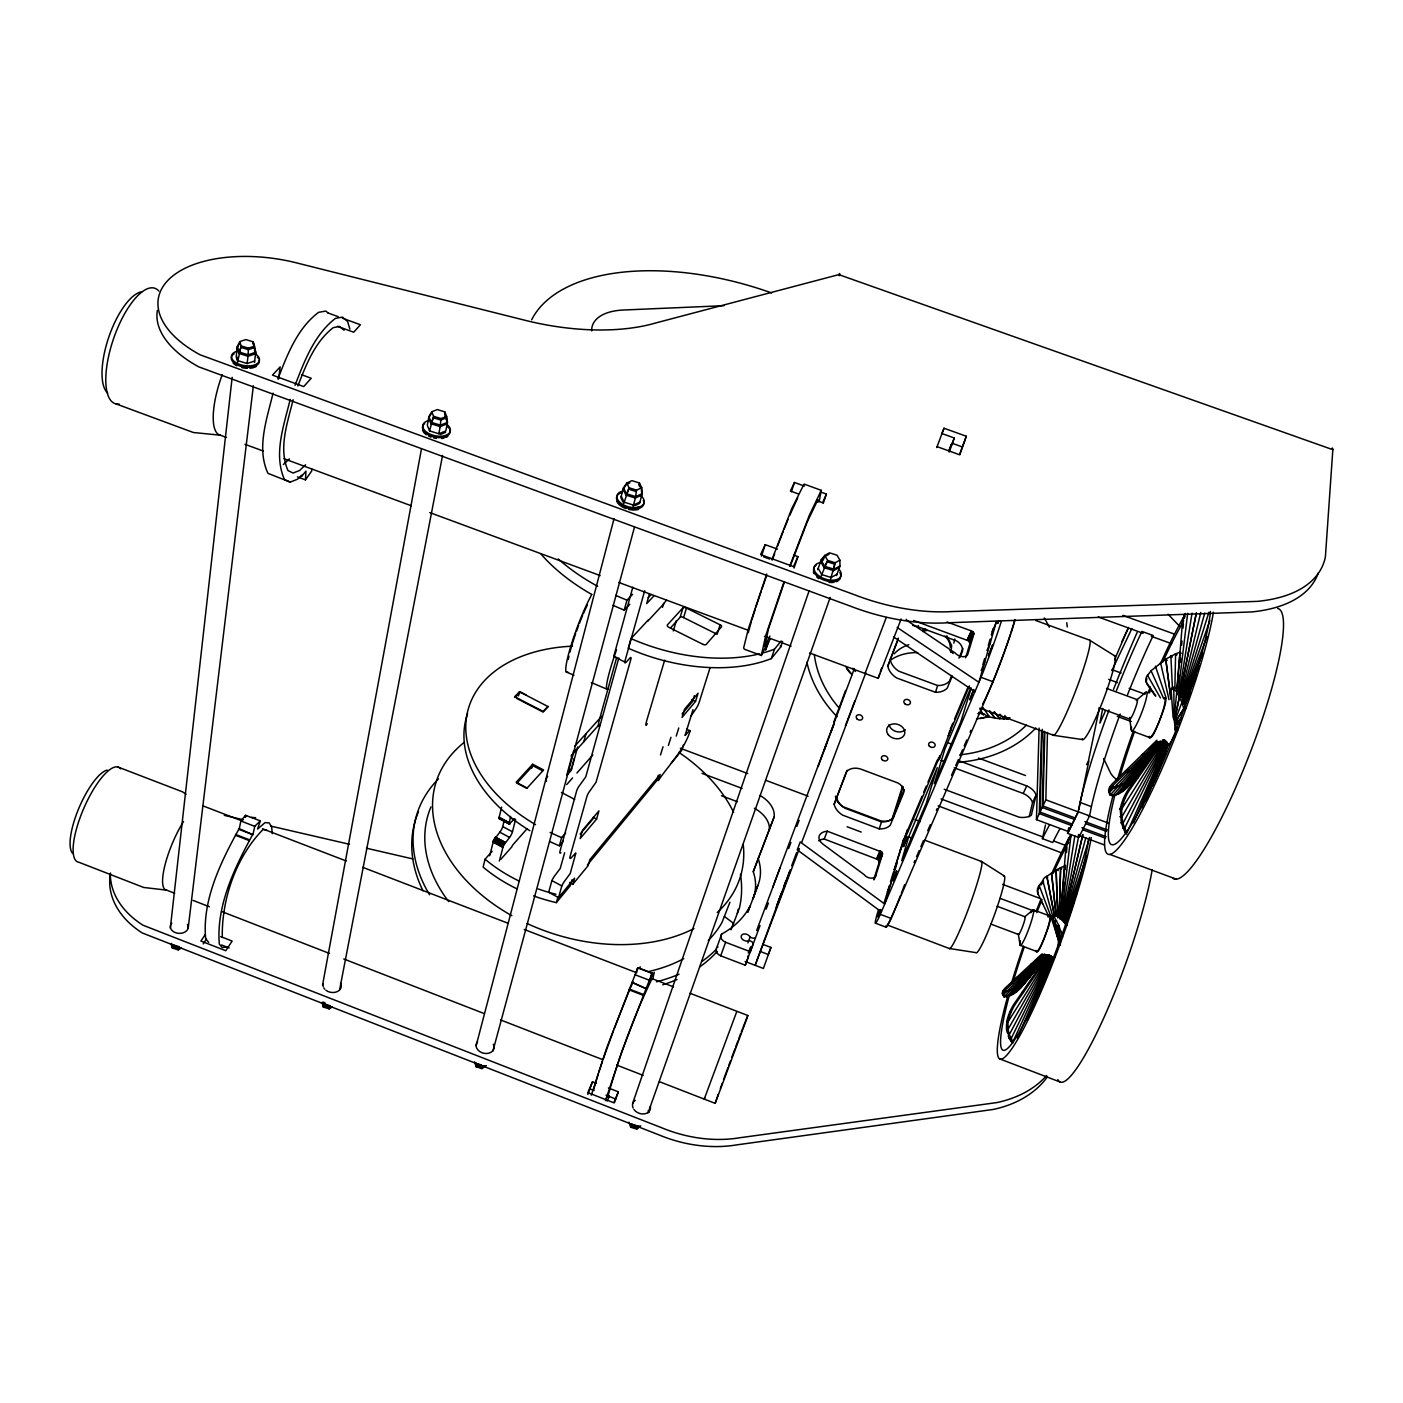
<?xml version="1.0" encoding="UTF-8"?>
<svg xmlns="http://www.w3.org/2000/svg" width="1403" height="1403" viewBox="0 0 1403 1403"><rect width="100%" height="100%" fill="white"/><g stroke="black" fill="none" stroke-linecap="round" stroke-linejoin="round"><path stroke-width="1.5" d="M1174.153 719.406L1173.82 688.855L1175.539 687.838L1181.379 695.923L1185.903 708.077M817.879 502.221L817.896 499.678L807.269 521.916L790.152 566.268M1035.835 950.427C1037.571 958.687 1046.796 931.311 1047.217 930.347C1048.427 928.085 1053.793 909.162 1047.866 916.808M1156.633 776.087L1167.787 745.309L1164.472 740.03L1162.929 740.065L1128.906 788.679A49.368 31.497 89.1 0 0 1123.698 797.921L1122.979 799.657A49.368 31.497 89.1 0 0 1120.611 807.023L1120.138 808.97L1121.681 808.97L1165.139 740.538L1162.929 740.065M1176.152 733.348L1175.013 729.42L1175.276 728.297L1177.17 728.736L1175.24 728.42L1174.101 719.301L1176.749 691.995L1173.346 688.61A29.568 5.086 57.9 0 0 1171.926 688.347L1171.698 688.47A29.568 5.086 57.9 0 0 1171.154 690.644L1173.101 717.494L1173.697 718.494L1175.363 717.512L1173.627 718.389M1058.283 946.218L1058.406 939.677L1051.198 917.667A27.095 1.841 58.5 0 1 1051.215 916.562L1052.916 915.685A27.095 1.859 58.5 0 1 1054.232 916.913L1058.844 925.524L1062.597 937.204M1178.345 728.841L1175.504 725.228M1059.107 942.5L1060.528 942.448L1059.09 943.465M771.86 559.815L791.695 508.763L804.059 484.07L821.299 490.331L819.142 501.59M1045.849 799.833L1078.328 811.916L1068.665 831.646L1036.449 819.65L1045.849 799.833L1047.462 732.471M1174.855 688.855L1175.591 653.851L1179.976 652.237L1176.871 688.733M499.889 818.861L499.047 817.739L501.643 807.093M1044.2 731.314L1042.219 807.462L1074.61 819.51M1044.832 732.015L1042.938 805.971L1075.329 818.037M1041.605 730.805L1039.325 813.565L1071.629 825.595M1042.271 729.35L1040.026 812.091L1072.348 824.122M639.33 486.122L639.417 482.983L631.929 480.65L626.738 483.035L623.476 487.788L620.898 497.627L623.02 502.081M1036.449 819.65L1039.114 728.087M1059.177 917.369L1060.668 867.633L1064.807 866.019L1060.159 919.193M1059.09 917.422L1060.58 867.703L1061.72 868.703L1060.668 867.633L1056.161 870.123L1057.897 917.72M510.552 816.423L509.061 824.21L514.147 819.212A4.384 1.07 -61.8 0 1 514.708 818.668M685.085 735.347L693.012 709.655M630.719 1127.223L631.104 1123.943L638.54 1126.276L636.664 1129.099L630.719 1127.223L628.895 1122.19M631.104 1123.943L631.017 1126.363L636.962 1128.24L639.68 1126.135M208.696 942.36L205.68 938.73C202.225 902.41 218.605 866.616 235.511 835.294L239.159 828.612L252.961 834.767L254.732 826.332L260.327 820.86L245.525 815.336L240.86 820.983L239.106 829.436L250.979 833.996M239.615 343.051L237.16 347.979L238.773 353.381L247.998 356.257L248.471 348.19L254.522 346.173L253.206 341.858L245.841 339.579L239.79 341.578L237.317 346.523L236.335 355.275L237.931 360.676L247.138 363.552L254.68 360.992M226.672 946.955L222.218 947.639L219.306 944.044C216.308 907.706 232.617 872.052 249.383 840.643L252.996 833.943M297.454 476.932L305.451 479.879L305.959 471.127L301.452 476.564L301.75 475.143L297.524 479.212L290.175 482.106L267.955 473.337C256.17 448.013 267.026 418.725 273.041 393.156M311.817 469.04L311.694 471.057L305.451 479.879M1332.832 449.697L1325.397 556.816A175.059 86.407 22.6 0 1 1257.211 601.378L951.444 611.585A146.403 79.708 19.5 0 1 854.409 594.714L200.068 354.784A113.064 58.47 9.4 0 1 168.711 279.565A113.064 58.47 9.4 0 1 293.35 262.08L522.775 319.726A162.678 78.13 13.5 0 0 655.569 323.006L838.819 274.62L1332.832 449.697A12.487 2.104 -67.5 0 0 1331.921 448.241M1060.3 918.527L1065.824 848.341A22.062 18.309 84.6 0 1 1067.034 842.361L1067.437 841.221A22.062 18.309 84.6 0 1 1069.595 837.065L1070.963 835.241L1061.071 919.07L1064.123 920.614L1060.984 919M1062.334 905.689L1062.843 899.323M1063.842 886.556L1064.175 882.312M1065.175 869.562L1065.508 865.3M1066.508 852.55L1066.859 848.289A22.045 18.309 84.6 0 1 1066.981 847.061M1176.994 690.329L1182.326 623.809A24.149 21.045 -81.7 0 1 1183.694 617.145L1184.167 615.882A24.149 21.045 -81.7 0 1 1185.272 613.427M1178.73 681.805L1179.257 675.369M1180.274 662.514L1180.625 658.217M1181.659 645.345L1181.992 641.066M1183.027 628.193L1183.378 623.897M431.51 413.201L428.652 418.041L430.879 423.706L440.174 426.617L441.033 418.603L446.645 416.393L444.821 411.886L437.403 409.571L431.773 411.763L428.915 416.603L427.319 425.214L429.546 430.879L438.823 433.773L445.821 430.967L447.469 422.391L446.645 416.393M1052.671 958.88L1051.022 958.267L1052.671 958.88L1050.917 956.197L1047.848 954.847L1015.07 1002.514A45.352 30.129 -86.4 0 0 1010.055 1011.44L1009.353 1013.089A45.352 30.129 -86.4 0 0 1007.056 1020.051C1006.705 1024.225 1005.092 1032.573 1009.248 1034.73C1019.683 1052.811 1004.636 1034.993 1009.248 1034.73L1050.917 956.197L1049.444 955.846M1058.739 943.377L1060.51 943.517L1058.739 943.447M170.342 928.049L232.161 377.319M171.517 945.289L171.622 944.377L178.918 946.674L178.181 949.866L172.359 948.042L171.517 945.289L178.812 947.586M237.931 360.676L241.088 345.892L239.79 341.578M1061.615 919.544L1062.825 919.526L1061.615 919.509L1074.821 835.978M247.138 363.552L248.156 354.801L255.714 352.258L254.522 346.173M254.504 362.43L255.714 352.258L254.609 348.663M188.142 928.54L253.364 385.79M1178.064 692.959L1187.675 613.286M278.618 378.863L280.162 366.884L272.48 375.127L303.732 386.579L311.203 378.249L301.505 374.689M629.824 482.86L626.369 484.456L623.107 489.191L625.966 495.119L635.349 498.047L636.576 490.121L641.75 487.718L639.417 482.983M1057.108 936.239L1058.616 935.345L1057.108 936.239L1052.618 917.772L1054.232 916.913L1052.601 917.72L1059.142 931.68L1058.195 938.817M1066.771 925.77L1066.824 924.121M1179.116 693.591L1192.059 613.058M833.575 570.6L834.697 564.146L827.104 561.779L824.105 567.654L833.575 570.6L839.468 567.321M817.739 569.706L821.071 560.06L824.754 555.43L829.489 552.835L837.03 555.202L839.888 560.148L835.171 562.761L830.681 578.878M1175.398 727.403L1177.345 727.596L1175.416 727.28L1177.661 730.717M322.55 985.064L421.409 449.206M323.286 1007.038L322.918 1003.496L330.266 1005.811L329.144 1008.88L323.286 1007.038L322.094 1002.303M429.546 430.879L433.562 416.288L431.773 411.763M438.823 433.773L440.454 425.179L447.469 422.391L445.189 416.744M339.614 989.816L442.576 455.414M1062.281 920.087L1079.047 834.434M1068.735 827.752L1067.56 833.329L1078.837 837.521L1089.552 815.915L1091.394 806.637A144.316 19.361 -69.1 0 1 1120.173 714.004M1179.625 696.098L1196.285 613.023M1179.713 696.151L1196.391 612.988M973.717 689.662L969.789 699.869L973.629 689.522M1102.74 708.41L1099.882 723.141L1104.371 713.373A205.101 26.727 -69.1 0 1 1105.371 710.707M245.525 815.336L245.122 817.283L246.542 815.564M1067.56 833.329L1078.17 811.671L1080.082 802.428A144.246 18.502 -69.1 0 1 1109.054 709.918M1099.303 708.41L1088.482 760.742L1086.571 764.688M1078.767 809.794L1088.833 761.092M260.327 820.86L257.556 829.068L265.079 822.596L269.236 822.912L271.708 827.437L272.252 833.68M965.65 657.779L970.017 643.293L968.473 640.82L913.581 620.459M1059.984 828.682A138.16 16.959 -69.9 0 0 1052.724 842.501L1042.411 838.643L1045.481 824.964M950.953 652.377L951.672 645.59L946.815 635.717M953.847 643.118L954.812 638.961M1029.223 816.756L1032.555 802.621L1036.08 795.08A13.293 8.12 24.5 0 0 1026.715 785.926L959.494 760.952M1036.08 795.08L1031.363 815.231A20.484 12.609 24.6 0 1 1019.174 817.212L944.184 789.24M873.718 879.681L879.278 862.003L878.103 859.618L824.245 839.029A14.223 9.435 21.8 0 0 818.686 840.8M1180.589 696.695L1200.775 612.427M518.461 695.853L519.443 691.784L547.819 706.446L543.119 711.426L514.655 696.695L519.443 691.784M839.345 275.707L839.66 273.55L838.819 274.62M492.12 851.288L485.052 859.215L483.123 867.089A128.445 87.933 15.2 0 0 516.725 888.73M489.665 855.76L493.646 840.344L499.801 832.207A4.77 1.193 -61.7 0 0 502.712 826.577L504.115 820.965M499.363 860.986L503.414 845.588L509.552 837.416A4.77 1.157 -61.7 0 0 512.463 831.786L515.304 820.562A4.384 1.07 -61.8 0 0 515.585 819.51M531.632 768.318L532.666 764.232L543.592 769.966L526.826 788.381L516.935 783.172L532.912 765.705L542.715 770.843M591.312 1095.182L606.675 1048.023L632.087 982.381L646.134 988.677L632.087 982.381M593.662 1089.745L598.239 1073.804M971.262 688.101L960.529 722.615L934.328 783.716L944.763 749.465L970.648 688.084M476.108 1045.831L614.04 518.689M486.332 1065.596L481.966 1068.63L476.073 1066.771L475.845 1064.228L476.073 1063.351L481.615 1065.087M623.739 503.572L629.053 487.788L626.738 483.035M481.966 1068.63L483.456 1065.684L482.194 1067.753L476.301 1065.894L475.284 1062.632M633.104 506.483L635.734 496.644L642.188 493.61L641.75 487.718M917.79 627.106L918.421 625.615M642.188 493.61L639.54 503.431L634.717 505.711M572.406 754.27L566.707 775.421L571.354 770.194L577.65 746.94M492.927 1050.987L634.454 527.212M290.175 399.434C284.125 424.969 273.164 454.011 284.458 479.458L290.175 482.106M572.091 766.248L574.265 758.251M605.43 1100.689L621.108 1053.618L646.38 987.887M1085.834 837.749L1063.316 921.087L1066.946 924.559M293.122 399.697C287.72 422.338 278.127 448.013 288.001 470.584L293.052 473.021L299.558 470.531L305.556 464.814M178.918 946.674L178.286 948.954L172.464 947.13L171.622 944.377M583.806 741.784L586.016 733.699M549.783 841.537A151.314 99.876 15.9 0 0 559.376 845.799L561.621 837.591L565.655 832.891M612.953 605.289A165.694 94.685 16.1 0 0 624.23 610.112L626.966 600.168L632.595 594.311M564.655 852.743L560.2 868.527L554.536 876.016A6.875 1.491 -61.7 0 0 551.905 880.593L548.678 892.29L558.534 897.604L574.581 878.155L572.845 884.223L569.6 882.469M575.616 853.129L570.986 858.075A6.489 1.403 -61.9 0 1 569.881 857.18L587.015 796.185A4.753 1.052 -62.3 0 1 590.014 790.766L596.065 782.225L630.876 659.235A4.279 1 -63.1 0 0 629.754 658.235L626.212 662.093A5.314 1.245 -63.1 0 1 624.686 661.988L613.725 656.429L632.823 587.191M616.724 657.288L599.274 720.283A18.66 1.929 -69.4 0 0 599.853 724.72M618.828 657.884L585.77 776.841L579.667 785.364A4.753 1.087 -62.3 0 0 576.686 790.766L559.832 851.831A6.489 1.421 -61.9 0 0 560.954 852.743M748.237 632.735L751.254 621.897M1181.396 697.168L1204.721 613.146M689.873 993.201L747.817 1015.491L746.589 1019.315L715.179 1103.354L659.445 1081.695M533.561 895.868A128.445 87.933 15.2 0 0 541.049 898.446L543.575 899.218A128.445 87.933 15.2 0 0 556.342 902.62L557.991 896.763M648.379 619.863L630.999 638.593L628.281 648.239A138.195 81.549 16.4 0 0 771.299 658.603L780.664 647.081L782.593 641.434M558.534 897.604L561.814 885.924A6.875 1.456 -61.8 0 1 564.444 881.33L570.197 873.56L575.826 853.287M624.686 661.988L644.696 590.716M809.584 652.991L878.19 678.333L879.786 673.335M649.396 594.013L646.678 603.606L653.956 595.872M908.653 836.942L937.257 767.634L926.366 802.972L901.708 860.688L908.653 836.942L912.248 838.293M571.95 879.856L570.284 885.696L556.342 902.62M652.658 979.54L654.307 972.279L650.413 978.873M596.591 819.071L598.958 810.846L582.455 830.366L580.123 838.626L596.591 819.071L593.276 817.318M982.924 664.478L984.643 658.498M996.428 621.529L978.908 682.296L897.148 627.439M662.497 607.306L663.601 603.5L666.565 600.309M988.326 645.327L990.115 639.102M991.325 634.963L993.114 628.737M664.654 660.164L646.73 720.616A15.784 1.315 -69.5 0 0 646.029 725.316M673.317 630.964L676.404 620.547M670.494 627.965L680.157 617.302L682.998 607.797A2.332 1.403 16.6 0 1 686.47 608.078L720.107 624.826A2.069 1.245 17.4 0 1 721.423 626.913L706.638 643.924A2.613 1.596 17.2 0 1 703.026 644.398M949.761 730.875L948.218 736.049L969.368 685.892M950.971 729.7L939.045 759.76L940.273 755.656M680.174 617.32A2.332 1.403 16.6 0 1 683.612 617.583L686.453 608.078M937.73 760.917L938.765 757.462M715.179 1103.354L718.266 1094.27M660.515 754.937L663.023 746.764M884.328 902.217L889.274 885.837M890.484 881.873L893.518 871.982M894.202 869.948L903.567 839.345M897.148 862.845L884.714 904.023L800.236 841.958L797.255 849.85L881.382 911.862M907.46 829.559L894.114 870M658.305 775.28L656.551 780.962L587.419 864.897M668.424 745.467L670.95 737.294M1089.552 837.416L1063.755 921.561L1065.666 922.192M676.246 736.101L678.771 727.964M694.362 695.66L692.521 701.57L682.068 713.952M695.52 701.43L698.098 693.205L684.594 709.181L682.033 717.442L695.52 701.43L691.802 699.536M720.107 624.826L717.126 634.296L683.612 617.601M683.489 744.765L681.718 750.412L671.283 763.074M751.833 620.038L755.323 608.902M898.376 638.102L887.801 666.109A19.309 15.468 18 0 0 896.64 677.965L935.485 692.31L937.625 685.523A16.152 12.925 16.9 0 0 949.375 681.279L951.76 675.492M1182.15 697.659L1208.895 612.287M690.048 730.595A6.208 1.21 -62.9 0 1 690.136 730.928C684.226 750.061 669.354 764.319 658.235 780.629L660.147 774.421L589.839 859.653L588.103 865.686L572.845 884.223M710.006 667.933L698.869 703.254A5.858 1.157 -63.1 0 1 696.204 708.427L691.013 715.968M893.36 817.528L903.076 786.767M875.753 875.735L882.469 854.427L881.452 851.919L827.279 831.19A14.276 9.435 21.8 0 0 819.598 835.083A10.365 6.857 21.7 0 0 822.772 843.992L864.143 874.613A6.682 4.437 23 0 0 870.597 878.12A6.682 4.437 23 0 0 875.753 875.735L874.122 879.646M892.115 819.124L902.515 786.259M587.839 1094.463L592.487 1081.766L596.468 1083.309M761.531 556.097L765.214 544.662L777.472 549.134M770.159 638.646L765.529 650.115L768.178 641.855L761.32 655.499L744.397 649.221L743.643 647.94L748.343 628.895L766.704 574.002M847.009 770.3L834.136 804.27A18.239 13.82 19.3 0 0 842.624 815.143L879.243 828.892L881.487 821.93A15.258 11.557 18.4 0 0 892.431 818.335L904.321 789.486M791.397 491.787L794.431 482.474L804.428 486.104M998.427 620.933L997.779 623.37L998.883 621.196M598.853 1071.98L602.501 1061.089M755.919 607.043L761.233 591.189M614.391 1102.705L618.337 1091.832L608.393 1087.956M794.063 568.022L797.904 556.623L793.817 555.114M880.733 909.512L877.752 917.001L880.207 909.653M823.263 503.379L826.402 494.084L820.422 491.909M631.841 983.17L637.786 967.824L652.062 973.314L646.134 988.677M637.786 967.824L637.12 969.789L638.049 967.737L652.29 973.208L649.133 981.819L649.852 979.715M636.541 972.156L638.049 967.737M771.299 658.603L774.491 649.168L781.19 640.961M704.727 1097.672L704.236 1099.11L736.645 1011.914M1064.158 922.034L1086.641 856.128M632.578 1103.565L809.057 590.979M765.564 647.888L766.038 646.502M821.229 575.931L827.595 560.393L824.754 555.43M1182.098 700.237L1209.912 620.372M880.382 671.599L881.61 668.144M761.899 589.207L766.722 575.528M603.15 1059.23L613.497 1030.539M836.556 575.581L839.959 565.953L839.888 560.148M648.081 1112.877L830.19 597.432M959.617 454.362L966.316 436.245L943.973 428.231L941.974 433.562L954.286 437.999L949.217 452.064M966.316 436.245L959.757 454.818L937.116 446.663M238.773 353.381L240.913 347.365L248.296 349.663L254.364 347.628L253.031 343.332M277.882 379.038C287.229 354.889 297.226 328.372 318.604 312.325L325.829 311.08L328.477 313.29M295.033 385.334C304.381 361.185 314.254 334.738 335.37 318.411L342.437 317.096L347.558 321.462L349.891 329.126M297.839 385.983C306.082 364.938 314.816 341.946 333.195 327.671L339.491 326.425L344.068 330.214M783.751 582.526L765.792 635.349L761.32 655.499M784.417 582.035L768.669 628.316L764.6 646.432L769.914 636.068M760.023 925.612L745.274 965.211L720.704 955.811A7.015 5.016 20.7 0 1 716.793 947.621L721.651 934.082A116.554 80.9 17.5 0 0 749.974 906.145L747.852 911.915M720.704 955.811L725.597 942.272A7.05 4.998 20.6 0 1 721.651 934.082M758.111 858.32A73.412 50.508 18.7 0 1 757.83 885.521L752.92 898.955A72.991 50.596 18.7 0 0 753.253 871.719L774.123 816.967A28.2 18.713 19.5 0 0 760.023 795.466M753.253 871.719L774.123 816.967M949.077 450.714L951.287 444.611M762.934 944.394L770.948 947.446L763.372 968.456L745.116 961.476M720.37 1088.43L722.247 1083.256M1048.216 971.139L1049.707 967.053M1157.212 774.351L1167.787 745.309L1165.946 744.66L1167.787 745.309M776.192 907.215L781.366 893.097M790.135 869.895L755.2 965.106L799.359 848.534M723.562 1079.609L727.947 1067.665M1154.546 781.383L1167.875 744.905L1166.033 744.274L1167.875 744.905M1043.06 984.836L1051.952 960.634M772.439 559.779L774.631 553.852M789.661 566.338L809.373 515.199L821.299 490.331M728.701 1065.614L730.577 1060.563M1174.837 721.195L1176.731 720.721L1174.837 721.195L1181.922 702.307L1176.679 691.872L1178.555 691.1L1176.749 691.995M747.922 942.886L750.061 937.099A5.384 3.788 21.3 0 0 755.445 937.941M936.766 447.575L943.973 428.231M824.438 749.623L834.031 723.86L831.155 731.577M745.274 965.211L748.237 957.249A4.016 2.859 21.4 0 0 747.676 956.109M753.323 943.535L750.324 951.725L725.597 942.272M766.126 909.179L768.406 903.023M788.679 848.482L790.924 842.449M796.886 826.367L799.131 820.334M833.733 722.229L845.606 690.381M772.702 887.468L779.928 868.071M748.273 953.005L750.57 946.867M756.673 930.505L854.374 668.529M818.107 766.547L827.332 741.871M886.275 617.495L865.02 673.475M731.822 1057.178L734.944 1048.83M901.147 618.969L878.19 678.333M1152.6 785.487L1167.875 744.484L1166.033 743.888M735.681 1046.848L737.925 1040.886M1064.456 922.42L1066.052 922.7L1064.474 922.455L1081.099 878.085M783.576 887.047L785.75 881.33M791.643 865.791L796.658 852.533M776.911 905.303L781.261 893.834M782.699 891.256L777.858 904.041L789.819 871.807L784.996 884.556M949.182 449.977L951.322 444.313M845.43 725.684L854.901 700.641M738.609 1039.062L740.679 1033.608M938.169 805.831L1062.299 853.147M1038.01 997.235L1052.653 958.319L1051.005 957.723L1052.653 958.319M951.55 445.242L954.286 437.999M801.674 842.414L865.826 672.739M614.233 1028.592L629.175 990.816M747.904 912.108L757.83 885.521M741.275 1032.012L742.485 1028.837M770.948 947.446L768.248 954.514L760.251 951.462M1182.624 700.728L1207.089 636.506M777.508 546.188L783.225 531.369M1145.813 801.183L1167.805 744.046L1165.963 743.485M730.998 929.803L739.399 908.127A168.027 118.045 17.2 0 0 740.451 874.315M743.081 1027.259L747.817 1015.491M834.136 804.27L846.833 771.317A13.364 10.242 19.3 0 1 860.635 769.054L898.008 783.014A11.312 8.646 18.1 0 1 903.742 792.59L890.221 825.315A15.31 11.575 18.5 0 1 879.243 828.892M887.801 666.109L898.306 638.909M824.245 839.029L827.279 831.19M1033.871 1005.969L1052.531 958.021L1050.286 956.6L1051.776 956.969L1012.843 1042.078L1011.317 1041.622M732.138 926.839L733.506 923.332L724.369 916.422M937.151 808.531L936.38 810.443M729.928 902.269L721.984 922.472A157.189 110.223 17.2 0 1 708.305 940.466M1141.884 807.637L1167.647 743.572L1165.63 742.678L1167.419 743.099L1133.536 822.807M430.879 423.706L433.299 417.726L440.752 420.058L446.382 417.831L444.558 413.324M784.031 529.387L788.048 519.461M1064.754 922.841L1066.368 923.192L1064.754 922.876L1077.03 892.606M1026.943 1020.139L1052.355 957.688L1050.742 957.127L1052.355 957.688M618.337 1091.832L613.812 1102.776L587.839 1092.639L592.487 1081.766M970.894 730.279L970.139 732.085M1183.115 701.114L1202.845 653.096M958.933 658.147L962.896 648.502M876.629 858.759L879.856 850.972M966.983 640.049L971.542 631.017L973.892 633.946L967.719 654.517A7.313 4.227 21.8 0 1 962.283 656.622A7.313 4.227 21.8 0 1 955.127 652.974L908.863 621.757A11.347 6.506 20.7 0 1 907.531 620.722M952.076 676.474L947.288 688.049A16.222 12.96 16.9 0 1 935.485 692.31M960.055 657.165L962.44 651.378A11.996 9.698 16.3 0 0 956.53 640.89L916.843 626.317A14.17 11.47 17.9 0 0 912.722 625.51M876.963 858.899L880.488 851.253M967.333 640.189L971.367 630.929M877.419 859.127L880.646 851.34M967.684 640.347L972.191 631.385M877.559 859.215L880.786 851.428M877.84 859.408L881.066 851.603M877.98 859.513L881.33 851.814M968.473 640.82L972.472 631.596M878.225 859.723L881.575 852.024M968.754 641.031L972.753 631.806M878.576 860.057L881.698 852.147M969.017 641.259L972.998 632.034M878.769 860.285L881.891 852.375M969.455 641.732L973.121 632.157M878.927 860.53L882.084 852.621M969.631 641.978L973.331 632.402M879.12 860.916L882.224 852.866M969.841 642.346L973.507 632.648M879.225 861.161L882.399 853.234M969.894 642.469L973.717 633.016M879.278 861.407L882.487 853.498M969.929 642.592L973.805 633.262L969.964 643.503M879.225 862.231L882.522 853.743M902.515 842.537L921.999 796.255M923.7 792.239L926.243 786.189M927.944 782.173L937.257 760.04M950.269 729.157L952.812 723.159M954.496 719.143L968 687.102M900.305 849.867L940.045 755.621M992.272 631.736L996.498 621.739M986.94 650.536L990.465 642.188M887.45 891.764L891.186 882.838M981.188 670.459L984.766 661.988M1015.07 619.758A55.331 3.455 -69.3 0 1 993.061 681.753L891.168 918.456L880.33 914.353L981.03 677.316A55.313 3.122 -69.4 0 0 1001.461 620.968M914.861 860.618L914.019 862.494M916.562 856.619L919.14 850.639M920.859 846.658L923.437 840.66M927.716 830.699L930.294 824.718M951.532 775.368L954.058 769.475M955.759 765.529L958.302 759.637M959.985 755.691L962.528 749.798M964.212 745.852L966.755 739.96M1017.403 1038.132L1052.092 957.337L1050.496 956.828L1052.092 957.337M330.266 1005.811L329.319 1007.985L323.462 1006.144L322.655 1002.987M1065.017 923.332L1074.347 901.708M789.661 515.497L797.746 497.767M651.378 975.278L652.29 973.208M1199.249 665.583L1183.483 701.412L1199.249 665.706M797.904 556.623L793.484 566.619L760.584 554.553L765.214 544.662M826.402 494.084L822.596 502.73L816.564 500.538M1184.413 703.868L1186.166 699.887M630 988.834L633.104 981.89M1120.225 808.637L1121.33 822.842L1124.732 831.628L1126.995 832.733L1167.103 742.608L1165.612 742.643M625.966 495.119L628.667 489.191L636.19 491.541M1071.506 909.863L1065.175 923.648M1032.555 802.621A13.258 8.137 24.6 0 0 1023.225 793.484L1026.715 785.926M1181.922 702.307L1183.851 701.675L1196.373 674.72M1184.693 704.306L1186.5 700.43M794.431 482.474L790.415 491.032L798.465 493.961M1128.415 627.422L1114.578 659.691M1121.944 641.609L1128.345 628.141M1111.878 670.581A8.137 0.929 -69.1 0 1 1112.263 669.775L1131.87 628.544M607.096 1101.057L609.393 1096.269M1065.298 924.068L1069.945 914.388M1174.749 734.716L1170.698 742.31L1167.629 745.694L1165.788 745.046M1183.115 704.131L1196.25 677.018M1184.939 704.674L1190.568 693.064M1126.521 832.067L1124.732 831.628L1126.521 832.067L1124.68 828.156L1166.717 742.099L1164.981 741.784L1166.717 742.099M1010.949 1038.921L1009.423 1038.483L1010.949 1038.921L1051.373 956.583L1049.847 956.18L1051.373 956.583M1124.68 828.156L1122.926 827.788L1124.68 828.156L1123.014 823.193L1166.261 741.591L1164.56 741.345M1005.179 718.055L1008.634 717.687L1007.635 718.81C1000.62 719.23 987.116 717.968 984.117 713.724L983.485 714.758L978.68 712.426M1009.248 1034.73L1008.073 1029.241L1006.688 1028.837M1041.815 954.093L1006.267 987.046A18.257 6.349 -25.3 0 0 1003.163 990.571L1002.864 991.114A18.257 6.349 -25.3 0 0 1002.303 993.061L1003.057 995.008L1044.884 954.145M1048.497 915.913L1037.817 893.325A22.36 11.925 -20.6 0 1 1038.36 886.643L1042.78 880.716L1043.429 881.978L1040.956 884.995M1006.635 1028.943L1008.073 1029.241L1050.391 955.776M1123.014 823.193L1121.295 822.895L1123.014 823.193L1121.821 816.949L1165.735 741.065M1151.161 670.687L1146.637 676.597A24.833 11.364 -18.9 0 0 1146.602 682.823L1155.844 696.011M1043.779 962.598L1048.444 955.18L1049.812 955.373L1007.933 1022.015L1006.688 1021.559M1043.832 962.668L1047.322 957.127M1120.138 808.97L1123.663 803.428M1158.896 747.974L1163.543 740.486L1165.139 740.538M1156.931 740.135L1113.473 782.646A20.168 8.015 -27.7 0 0 1109.826 787.03L1109.44 787.714A20.168 8.015 -27.7 0 0 1108.616 790.257L1110.229 794.992L1112.509 795.782C1127.644 792.713 1135.413 776.894 1143.55 765.319M203.172 943.886L206.416 939.081M205.241 934.626L200.892 941.027L225.76 950.725L232.144 941.062L220.727 936.608M1049.181 954.952L1016.386 1002.636A45.387 30.129 -86.4 0 0 1011.37 1011.581L1010.686 1013.229A45.387 30.129 -86.4 0 0 1007.933 1022.015L1008.073 1029.241M1044.569 955.233L1004.11 996.779L1003.285 995.323L1004.11 996.779C1019.052 996.007 1026.382 979.434 1035.239 969.491C1028.417 980.925 1016.631 988.922 1003.811 992.131L1003.11 990.693M1164.472 740.03L1130.45 788.661A49.403 31.497 89.1 0 0 1125.241 797.921L1124.522 799.657A49.403 31.497 89.1 0 0 1121.681 808.97L1121.821 816.949L1120.208 816.651M1070.612 837.03L1071.278 836.1M608.902 1095.568L607.569 1097.409C618.828 1057.248 633.472 1017.14 651.553 979.662M1133.817 776.631L1135.343 777.665L1147.672 761.268M1152.617 754.691L1155.107 751.377M1129.731 781.787L1131.204 782.892L1155.283 751.026M1139.289 771.983L1143.796 766.056L1142.252 765.021M1126.855 787.627L1125.539 786.364L1126.855 787.627L1161.438 742.59M1023.015 982.679L1024.33 983.731L1046.726 955.811L1028.153 978.908M1122.593 791.502L1121.33 790.187L1122.593 791.502L1160.965 742.748M824.105 567.654L820.58 561.446L824.28 556.816M1034.274 968.614L1036.729 965.545L1038.027 966.685L1026.172 975.786L1017.263 978.961L1016.544 977.523L1019.507 976.698L1020.349 978.119L1019.63 976.663L1020.349 978.119M1150.127 758.006L1138.605 767.985L1126.188 772.527L1125.346 771.036M636.962 1128.24L638.54 1126.276M1118.928 793.888L1161.158 741.924M1019.052 987.046L1020.314 988.168L1046.62 955.776L1036.484 967.982M1016.281 991.921L1015.176 990.676L1016.281 991.921L1045.41 956.864M1115.701 795.115L1160.474 742.099M580.14 834.048L593.241 818.545M559.376 845.799L563.392 841.081M1006.845 718.897L1007.792 717.775M1004.741 715.6L1007.687 718.792L1008.634 717.687M1012.756 994.446L1046.252 955.373M512.183 845.641L527.019 828.805M500.766 859.39L511.99 846.675M566.759 784.523L572.564 777.946M576.914 773.018L592.838 754.937M1111.422 794.361L1112.509 795.782L1160.719 741.082M567.706 772.579L571.565 768.248M1109.317 793.537L1110.229 794.992L1159.878 741.24M1009.581 996.007L1046.41 954.619M572.985 752.148L575.318 749.553M571.039 756.024L599.362 724.386M574.651 746.326L601.606 716.354M682.998 607.797L667.775 624.493A2.736 1.666 16.4 0 0 668.95 627.351L703.043 644.398M532.666 764.232L516.164 782.26L527.195 788.083M647.572 621.354L664.04 603.606M1043.429 881.978C1040.903 880.418 1047.059 874.104 1047.673 877.524L1046.813 876.366L1056.073 870.176L1057.792 917.79M1006.442 997.024L1045.253 955.233M1045.533 957.32L1044.165 956.232L1045.533 957.32L1041.254 961.195L1032.047 965.282L1031.31 963.826L1035.046 962.633L1035.975 964.036L1035.151 962.598M548.415 706.463L543.119 712.075L516.953 698.536M1010.037 717.898L1007.687 718.792M648.168 597.731L651.15 594.574M1163.175 697.501L1151.056 670.739L1165.805 659.112L1175.679 653.78L1176.907 654.903L1175.591 653.851M624.23 610.112L629.842 604.237M1157.633 747.904L1151.372 752.867L1143.287 755.796L1142.445 754.305L1144.48 753.814L1145.444 755.27L1144.602 753.779M515.076 697.572L520.478 692.03L526.055 694.906M1148.917 749.237L1156.388 741.608M1110.229 794.992L1109.405 792.397L1158.72 741.608M1038.027 959.652L1042.306 955.25M1163.385 698.15C1170.839 694.432 1159.001 721.3 1158.668 723.159C1156.738 726.754 1152.161 740.889 1148.601 737.347M1157.791 741.643L1114.298 784.137A20.186 8.015 -27.7 0 0 1110.65 788.521L1110.264 789.205A20.186 8.015 -27.7 0 0 1109.405 792.309L1108.598 790.836L1109.405 792.397M1022.577 973.7L1025.611 970.736M1030.17 966.281L1042.482 954.233M283.353 464.533L289.439 458.869M1044.06 954.163L1006.968 988.484A18.257 6.349 -25.3 0 0 1003.882 992.009L1003.583 992.552A18.257 6.349 -25.3 0 0 1003.04 994.937L1002.338 993.499L1004.11 996.779M1054.828 957.092L1052.583 959.126L1050.935 958.512M1060.194 939.572L1058.423 939.729L1060.808 937.642L1059.107 931.557L1060.896 931.118L1059.142 931.68M1018.368 933.609A9.505 1.105 -69.9 0 0 1022.278 927.418A9.505 1.105 -69.9 0 0 1024.909 916.72L1033.117 909.723L1049.444 915.878M1136.904 699.799L1145.865 692.258M1181.922 717.933L1175.311 723.194L1177.257 722.966L1175.346 723.334L1181.94 718.073M639.102 967.895L640.347 966.913M636.664 1129.099L640.75 1125.925M482.194 1067.753L485.105 1065.736M329.144 1008.88L332.248 1006.951M685.295 735.382L689.136 730.858A6.208 1.21 -62.9 0 1 689.785 730.472M1171.698 688.47L1173.645 687.33A29.568 5.121 57.9 0 1 1175.539 687.838L1173.82 688.855M1160.491 662.444L1169.05 699.711M178.181 949.866L181.443 948.025M837.03 574.213L831.155 577.492L821.72 574.564L818.212 568.338M839.959 565.953L834.066 569.232L824.596 566.268L821.071 560.06L824.017 558.447M820.58 561.446L823.543 559.815M825.858 555.956L828.998 554.22M1109.738 787.188L1110.562 788.679C1123.943 785.715 1136.605 777.946 1143.796 766.056L1142.2 765.126M1057.529 937.081L1059.107 936.31L1057.476 936.958L1054.916 921.438L1056.564 920.631L1054.863 921.333L1057.476 936.958M639.926 502.028L633.472 505.08L624.107 502.169L621.266 496.224M635.349 498.047L641.82 495.013L641.364 489.121L639.031 484.403M1025.172 974.419L1026.172 975.786L1025.26 974.384M1170.786 656.113L1172.014 657.253L1170.891 656.06L1172.417 687.926M1174.101 719.301L1175.889 718.546M1058.844 925.524L1057.143 926.226L1057.897 937.941L1057.143 926.226L1058.844 925.524L1059.072 929.452M440.296 434.492L445.54 432.387M440.174 426.617L447.189 423.829L446.382 417.831M247.998 356.257L255.539 353.714L254.364 347.628M1183.851 701.675L1181.87 702.184L1184.22 710.199M1058.423 939.729L1060.142 939.308C1055.74 941.588 1061.983 934.959 1061.089 939.116M922.893 629.737L925.84 629.14M1179.66 723.562L1175.468 724.351L1179.66 723.422M1175.17 722.475L1177.099 722.124M1058.599 940.641L1060.335 940.343L1058.581 940.519M1058.704 941.571L1060.475 941.395L1058.704 941.448L1060.3 944.85M724.036 305.679L623.335 310.028A56.751 28.989 16.3 0 0 591.663 330.845M1067.332 841.537L1068.051 842.326A22.045 18.309 84.6 0 0 1067.701 843.466M1136.202 778.244L1137.745 778.227M1123.557 798.272L1125.101 798.272M1064.123 920.614L1062.755 920.543L1082.87 834.487L1062.825 920.596L1065.21 921.666L1063.702 921.508M266.605 829.857L262.922 829.629C236.002 857.005 221.569 899.27 222.288 937.45M1120.085 808.865L1121.681 808.97M1063.246 921.034L1064.824 921.262M1049.812 955.373L1047.848 954.847M251.435 817.353L255.679 817.703M1164.613 741.433L1166.261 741.591M1022.085 992.289L1023.418 992.412M226.479 437.455L220.324 435.176L193.421 432.527L116.133 403.924M1184.027 616.215L1185.079 616.32M1003.215 995.393L1005.513 995.621M1009.914 1011.773L1011.23 1011.914M174.726 893.29L166.589 890.116L143.702 887.468L78.901 862.266A51.56 15.643 -66.6 0 1 84.601 806.479A51.56 15.643 -66.6 0 1 120.658 768.879M1120.155 816.739L1121.821 816.949M1082.906 739.644L1053.53 735.312L979.89 708.112M888.362 925.401L949.182 948.463L975.857 952.619A40.933 4.139 -69.9 0 0 994.709 914.09A40.933 4.139 -69.9 0 0 1003.478 876.244M1006.547 1021.787L1007.933 1022.015M1049.479 955.917L1050.917 956.197M224.287 815.353L243.385 819.773M270.972 826.139L349.487 844.29M366.464 848.201L408.887 858.022A133.46 90.336 11.4 0 0 412.815 858.917M1175.013 729.42L1176.907 729.858M1165.84 743.116L1167.647 743.572M1165.981 743.52L1167.805 744.046M1050.233 956.53L1051.847 957.056M1166.033 743.923L1167.875 744.484M241.088 345.892L248.471 348.19M248.156 354.801L238.931 351.925L237.317 346.523M433.562 416.288L441.033 418.603M440.454 425.179L431.142 422.268L428.915 416.603M629.053 487.788L636.576 490.121M635.734 496.644L626.334 493.716L623.476 487.788M827.595 560.393L835.171 562.761M322.76 1004.39L330.091 1006.705M475.845 1064.228L483.228 1066.561M630.806 1124.785L638.242 1127.135M1011.265 1041.57L1012.843 1042.078M1051.233 916.562L1051.356 916.615A27.095 1.841 58.5 0 1 1052.338 917.457L1052.601 917.72M1050.917 957.46L1052.531 958.021M952.128 443.26L962.248 446.908M328.179 313.027L338.246 316.692M342.279 318.148L360.413 324.742L353.714 332.213L337.492 326.32M1122.874 615.373L1174.101 633.998M1098.216 616.969L1143.129 633.332M1151.302 636.296L1171.715 643.731M1035.817 620.512L1089.079 639.961A50.999 5.068 -69.2 0 1 1075.54 691.1A50.999 5.068 -69.2 0 1 1052.811 734.4M1112.263 669.775L1121.12 673.019M1108.686 679.368L1117.542 682.612M1129.152 688.382L1144.988 694.187M946.955 621.967L970.841 630.719M763.565 556.833L769.668 559.078M1106.476 688.382L1137.324 699.694M1098.97 707.796L1129.783 719.125M1117.244 716.389L1131.292 721.545M1131.607 730.875L1149.601 737.504M981.03 677.316L993.061 681.753M937.625 685.523L898.937 671.265A19.221 15.433 18 0 1 890.151 659.428M244.964 444.295L263.448 451.117M283.967 458.711L411.272 505.764M429.756 512.586L600.168 575.581M618.635 582.403L747.992 630.21M764.425 636.296L791.117 646.152M947.534 742.59L951.252 743.976M978.47 758.076L1025.523 775.543M1080.082 802.428L1091.394 806.637M941.027 760.444L944.745 761.847M1078.17 811.671L1089.552 815.915M1087.921 815.476L1108.282 823.052M954.18 767.792L1023.225 793.484M1084.905 821.597L1107.248 829.91M1086.203 823.824L1106.493 831.383M1081.888 827.682L1106.195 836.732M1083.186 829.91L1105.459 838.205M1078.17 835.206L1104.407 844.974M1109.948 854.445L1176.293 879.207M941.08 798.938L1043.481 837.188M1053.723 841.011L1066.017 845.588M915.002 819.545L920.403 821.579M881.487 821.93L845.009 808.233A18.151 13.802 19.3 0 1 836.556 797.395M680.332 748.255L747.764 773.562M765.863 780.349L808.093 796.202M924.752 840.187L981.591 861.53L1004.425 876.033M1002.601 884.364L1039.448 898.218M847.079 826.753L861.214 832.067M702.009 773.351L742.099 788.416M1000.181 898.376L1034.923 911.441M721.545 795.764L737.487 801.762M997.042 906.215L1024.909 916.72M990.728 924.016L1018.613 934.538M1020.56 945.412L1036.94 951.585M875.507 923.192L886.205 927.243M999.673 1058.897L1059.861 1081.923M118.115 767.073L182.688 791.906L186.038 794.308M203.172 805.953L242.035 820.895M262.484 828.77L346.331 861.021M362.675 867.317L507.868 923.174M524.231 929.47L636.716 972.753M651.027 978.259L673.528 986.905M240.86 820.983L254.732 826.332M634.752 974.629L649.08 980.136M235.546 834.469L249.418 839.818M235.511 835.294L249.383 840.643M629.316 989.045L643.644 994.569M629.07 989.834L643.398 995.358M193.07 900.41L209.363 906.741M221.569 911.494L329.512 953.444M343.77 958.986L484.298 1013.615M500.59 1019.946L602.413 1059.528M616.671 1065.07L643.153 1075.347M221.586 944.991L229.18 947.954M590.154 1089.009L594.118 1090.552M606.008 1095.199L615.899 1099.058M566.251 671.949L573.967 675.229M591.347 682.577L606.78 689.119M686.505 729.069L690.136 730.928M1041.324 958.565L1042.832 959.354L1039.833 964.37L1038.027 966.685L1036.659 965.615M561.428 792.432L574.704 799.412M512.042 818.826L515.304 820.562M499.152 817.247L509.026 822.509M499.082 817.511L508.938 822.895M499.047 817.739L508.903 823.123M499.012 817.967L508.868 823.438M498.994 818.282L509.745 824.122M499.03 818.668L509.535 824.227M502.712 826.577L512.463 831.786M499.801 832.207L509.552 837.416M495.399 837.117L505.168 842.344L495.206 837.416M494.996 837.714L504.87 842.8M494.908 837.872L504.677 843.115M494.821 838.029L504.484 843.431M494.628 838.363L504.396 843.589M494.54 838.52L503.958 844.413M494.102 839.345L503.87 844.588M494.014 839.52L503.712 844.922M493.856 839.853L503.344 845.746M493.505 840.66L503.221 846.062M493.382 840.976L503.151 846.219M493.33 841.134L503.046 846.518M493.225 841.432L502.94 846.816M493.137 841.73L502.853 847.096M493.014 842.133L502.783 847.359M551.905 880.593L561.814 885.924M1089.973 640.434L1115.104 656.113M893.518 636.892L974.91 691.732M1038.43 963.387L1039.833 964.37L1038.483 963.317M1179.87 652.307L1181.291 653.289M1133.87 776.56L1135.343 777.665M1129.801 781.699L1131.204 782.892M1042.92 957.565L1044.235 958.723L1042.99 957.495M1023.085 982.609L1024.33 983.731M1153.389 749.342L1154.757 750.623L1153.459 749.272M949.954 650.536L953.093 653.552M1057.196 869.562L1058.248 870.614M1041.57 958.793L1042.797 960.02L1041.64 958.74M1032.59 969.631L1033.801 970.841L1032.661 969.561M1019.122 986.975L1020.314 988.168M1168.033 614.233L1179.765 626.404M1152.231 750.184L1153.512 751.517M1140.025 765.003L1141.305 766.336L1140.113 764.951M1004.215 719.143L999.971 714.197M1030.854 970.964L1031.994 972.226M1020.63 982.679L1021.77 983.941L1020.7 982.626M1137.412 766.599L1138.605 767.985L1137.5 766.547M994.341 711.882L999.743 718.582L1000.549 717.512L999.673 718.599L994.253 711.882M1027.803 972.998L1028.873 974.313L1027.89 972.945M1148.373 752.359L1149.495 753.814L1148.461 752.341M1125.206 832.295L1126.644 834.259M989.308 716.617L983.082 707.638M1013.72 986.783L1014.685 988.15L1013.808 986.747M1155.195 695.8L1147.163 684.331A24.816 11.364 -18.9 0 1 1146.882 678.789M1131.66 769.212L1132.695 770.668L1131.747 769.195M1121.19 783.33L1122.207 784.786M1111.509 794.344L1112.509 795.782M1155.441 666.197L1166.279 698.396M1128.538 770.247L1129.503 771.703L1128.661 770.212M1022.419 975.646L1023.313 977.049L1022.506 975.611M979.925 709.146L983.573 714.741M1128.573 770.229L1129.503 771.703M1112.895 786.381L1113.824 787.855M1147.426 675.194L1160.421 697.922M1103.635 758.497L1110.054 771.966A17.029 9.961 25.6 0 0 1117.419 780.068M1042.061 902.322L1042.604 903.637M1039.097 885.328L1050.479 915.352M1152.196 690.82L1152.757 692.328M474.565 1061.878L476.073 1066.771M254.434 350.119L255.539 353.714M236.16 356.73L237.773 362.132M1042.78 880.716L1052.425 915.089M322.918 1003.496L323.462 1006.144M171.464 943.447L172.359 948.042M1046.919 876.314L1054.635 916.44M1046.813 876.401L1054.512 916.492M253.206 341.858L254.048 346.874M1018.368 934.363L1020.069 945.026M1129.625 718.546L1131.292 729.7M476.073 1063.351L476.301 1065.894M444.821 411.886L445.067 415.13M187.441 924.402A8.927 6.506 2.9 0 1 178.619 933.346A8.927 6.506 2.9 0 1 171.78 923.174M493.33 1044.235A9.102 7.05 13.7 0 1 484.368 1053.372A9.102 7.05 13.7 0 1 477.546 1041.745M340.508 983.135A9.19 6.962 7.7 0 1 337.474 991.518A9.19 6.962 7.7 0 1 325.882 990.237M324.707 989.133A9.19 6.962 7.7 0 1 323.812 987.887M323.251 986.555A9.19 6.962 7.7 0 1 323.164 983.819M650.361 1106.336A9.242 7.208 20.7 0 1 644.854 1113.807A9.242 7.208 20.7 0 1 633.928 1109.475M633.121 1108.072A9.242 7.208 20.7 0 1 635.226 1100.338M981.679 713.022A119.623 97.772 16.7 0 1 977.786 713.653M855.514 671.458A119.623 97.772 16.7 0 1 852.656 668.284M615.198 656.639A5.314 1.28 -63.1 0 1 613.725 656.429M643.328 500.608A14.012 7.944 15.2 0 1 635.752 509.008A14.012 7.944 15.2 0 1 618.495 502.695A14.012 7.944 15.2 0 1 621.652 492.663M638.575 509.377A14.012 7.944 15.2 0 1 628.491 509.324M625.843 508.535A14.012 7.944 15.2 0 1 616.811 501.397M988.641 716.705A120.062 97.929 16.7 0 1 980.136 718.529M850.656 673.598A120.062 97.929 16.7 0 1 846.605 668.67M256.486 366.306A14.118 7.524 8.8 0 1 249.962 368.252M247.279 368.323A14.118 7.524 8.8 0 1 241.807 367.568M236.826 365.762A14.118 7.524 8.8 0 1 233.161 363.149M325.128 1002.987A11.136 8.488 7.5 0 1 323.216 1002.058M641.206 495.961A14.03 7.944 15.2 0 1 639.172 507.044A14.03 7.944 15.2 0 1 619.898 502.344A14.03 7.944 15.2 0 1 622.02 491.278M922.841 631.508A18.485 14.942 17.1 0 1 927.243 630.403M944.92 636.103A18.485 14.942 17.1 0 1 950.252 647.414M110.346 873.613A90.914 64.924 4.2 0 0 143.036 925.243L661.322 1127.609A117.466 88.091 21.5 0 0 739.679 1137.763L996.867 1102.583A142.352 98.228 26.4 0 0 1046.62 1075.557M1047.322 1076.96A141.913 98.298 26.5 0 1 993.306 1109.44L736.821 1144.866A117.08 88.126 21.5 0 1 658.726 1134.799L142.264 932.96A90.616 64.959 4.1 0 1 110.539 873.034M449.767 429.756A14.03 7.769 11.7 0 1 433.825 436.947A14.03 7.769 11.7 0 1 424.688 423.618M447.61 426.652A14.03 7.769 11.7 0 1 448.925 428.178M447.767 436.386A14.012 7.769 11.7 0 1 446.084 437.368M444.032 438.087A14.012 7.769 11.7 0 1 441.664 438.508M436.368 438.42A14.012 7.769 11.7 0 1 433.667 437.911M431.037 437.105A14.012 7.769 11.7 0 1 428.616 436.052M426.494 434.79A14.012 7.769 11.7 0 1 422.584 430.23M259.152 359.992A14.135 7.524 8.8 0 1 241.895 366.604A14.135 7.524 8.8 0 1 234.091 353.819M257.31 357.011A14.135 7.524 8.8 0 1 258.485 358.466M447.89 425.232A14.03 7.752 11.7 0 1 444.453 435.719A14.03 7.752 11.7 0 1 425.179 430.984A14.03 7.752 11.7 0 1 428.704 420.532M255.837 354.187A14.135 7.524 8.8 0 1 254.189 365.061A14.135 7.524 8.8 0 1 233.933 361.202A14.135 7.524 8.8 0 1 238.317 350.855M119.185 404.064A61.03 22.641 -71 0 1 113.924 337.614A61.03 22.641 -71 0 1 158.837 291.017M107.733 393.156A54.296 20.326 -71 0 1 108.61 337.667A54.296 20.326 -71 0 1 141.861 291.771M220.324 435.176A54.401 17.38 -70.8 0 1 222.183 374.829M166.589 890.116A45.931 11.996 -67.1 0 1 164.835 865.651A45.931 11.996 -67.1 0 1 183.512 821.527M72.746 853.462A45.878 14.048 -66.6 0 1 78.463 809.163A45.878 14.048 -66.6 0 1 107.172 770.072M1318.294 572.915A174.375 86.793 22.6 0 1 1251.722 611.936L946.937 622.809A145.789 80.006 19.5 0 1 850.271 606.096L198.858 366.902A112.591 58.698 9.3 0 1 157.364 310.414M638.54 506.921A11.417 6.471 15.2 0 1 636.944 507.535M1277.642 608.446A144.842 25.605 -68.9 0 1 1249.635 754.06A144.842 25.605 -68.9 0 1 1173.031 878.383M890.396 660.217A46.422 36.881 17.4 0 1 917.685 652.605M894.255 653.78A40.459 32.339 17.2 0 1 908.811 644.678M531.649 319.779A207.013 107.417 17.6 0 1 771.597 292.929M683.735 958.617A157.189 110.223 17.2 0 1 648.852 971.49M448.714 901.603A157.189 110.223 17.2 0 1 430.949 806.935M743.222 844.343A159.311 109.802 17.2 0 1 717.214 912.546M693.941 928.558A159.311 109.802 17.2 0 1 527.054 923.49M511.849 915.703A159.311 109.802 17.2 0 1 464.446 742.169M678.859 752.376A159.311 109.802 17.2 0 1 733.629 812.372M716.459 949.147A168.027 118.045 17.2 0 1 701.728 961.616M679.034 974.191A168.027 118.045 17.2 0 1 656.394 981.819M429.564 894.763A168.027 118.045 17.2 0 1 438.473 778.84M717.231 951.427A167.641 118.115 17.2 0 1 699.694 966.913M677.035 979.504A167.641 118.115 17.2 0 1 662.742 984.801M423.004 890.817A167.641 118.115 17.2 0 1 418.515 811.758M738.188 909.267A167.641 118.115 17.2 0 1 737.329 913.388M648.186 1110.527A11.206 8.769 20.7 0 1 648.993 1112.263M840.099 578.422A14.135 8.067 18.9 0 1 839.24 579.79M837.907 580.912A14.135 8.067 18.9 0 1 836.153 581.771M834.031 582.298A14.135 8.067 18.9 0 1 829.033 582.35M818.843 578.615A14.135 8.067 18.9 0 1 816.844 577.071M814.038 573.669A14.135 8.067 18.9 0 1 813.372 571.933M839.871 572.547A14.135 8.067 18.9 0 1 825.35 580.579A14.135 8.067 18.9 0 1 816.108 565.321M839.169 569.443A14.135 8.067 18.9 0 1 834.82 580.018A14.135 8.067 18.9 0 1 816.02 573.143A14.135 8.067 18.9 0 1 820.457 562.603M904.602 884.732A46.352 2.648 -69.7 0 1 901.34 893.308M900.533 895.395A46.352 2.648 -69.7 0 1 887.327 924.805M1213.402 612.217A144.474 20.729 -69 0 1 1138.219 817.668A144.474 20.729 -69 0 1 1113.053 795.326M1117.419 779.63A144.474 20.729 -69 0 1 1132.975 732.103M1147.935 693.029A144.474 20.729 -69 0 1 1150.425 686.961M1160.544 663.496A144.474 20.729 -69 0 1 1185.254 614.216M529.896 830.751A151.314 99.876 15.9 0 1 467.567 713.653M546.433 781.313A11.224 7.576 14.7 0 1 546.504 778.314M546.644 777.963A11.224 7.576 14.7 0 1 547.661 776.35M561.621 837.591A151.822 99.736 15.9 0 1 550.116 832.417M535.525 824.613A151.822 99.736 15.9 0 1 467.164 713.548A151.822 99.736 15.9 0 1 572.529 646.152M880.33 914.353A49.561 2.56 -69.7 0 1 878.383 910.126M891.168 918.456A49.579 2.824 -69.7 0 1 885.959 925.787M906.952 620.179A11.347 6.506 20.7 0 1 906.163 619.319M905.321 729.735A9.242 7.243 18.1 0 1 895.868 731.437A9.242 7.243 18.1 0 1 889.028 724.614M838.17 802.534A16.082 10.347 21.6 0 0 842.747 806.602L880.102 820.615A13.837 8.892 22.4 0 0 890.239 820.229M837.644 801.85A16.082 10.347 21.6 0 1 836.96 800.797M836.083 799.009A16.082 10.347 21.6 0 1 835.486 796.167M892.957 818.124A13.837 8.892 22.4 0 1 890.607 820.053M1026.294 725.193A119.921 96.491 17.1 0 1 960.108 754.796M839.52 708.445A119.921 96.491 17.1 0 1 814.319 654.464M989.01 716.267A117.256 95.562 16.7 0 1 976.523 718.932M852.13 674.597A117.256 95.562 16.7 0 1 845.711 666.495M1066.771 622.704A126.305 102.945 16.7 0 1 1067.227 626.913M1035.782 728.017A129.181 103.945 17.1 0 1 958.074 762.285M837.012 716.67A129.181 103.945 17.1 0 1 806.918 662.234M1044.235 617.916A129.181 103.945 17.1 0 1 1049.269 627.176M780.314 645.924A11.084 6.682 18.5 0 1 780.664 647.081M774.491 649.168A138.704 81.339 16.4 0 1 763.565 652.798M759.707 653.816A138.704 81.339 16.4 0 1 630.999 638.593M591.575 594.363A165.694 94.685 16.1 0 1 541.155 554.22M626.966 600.168A166.308 94.422 16.1 0 1 615.636 595.328M597.625 586.314A166.308 94.422 16.1 0 1 558.219 558.955M555.956 894.22A128.866 87.828 15.2 0 1 545.714 891.414L543.189 890.624A128.866 87.828 15.2 0 1 538.156 888.941M518.777 880.891A128.866 87.828 15.2 0 1 485.052 859.215M717.985 946.955A115.87 81.041 17.5 0 1 716.793 947.621M754.393 808.268A28.042 18.748 19.6 0 1 769.282 830.278M750.395 951.427A5.349 3.788 21.3 0 1 749.939 951.532M753.271 943.763A4.034 2.859 21.3 0 0 748.834 940.624A4.753 3.35 21.1 0 1 741.959 938.782A4.753 3.35 21.1 0 1 743.643 934.03A4.753 3.35 21.1 0 1 750.061 937.099M1127.538 694.748A144.316 19.361 -69.1 0 1 1153.213 635.524L1141.937 631.438A144.246 18.502 -69.1 0 0 1116.42 690.679M1113.544 689.347A205.101 26.727 -69.1 0 1 1137.114 632.49M1042.411 838.643A138.108 16.205 -69.9 0 1 1049.584 824.806M1088.658 838.994A122.131 15.696 -69.9 0 1 1027.154 1017.806A122.131 15.696 -69.9 0 1 1009.441 994.902M1012.65 983.503A122.131 15.696 -69.9 0 1 1024.155 947.323M1036.817 912.651A122.131 15.696 -69.9 0 1 1042.026 899.551M1053.232 873.315A122.131 15.696 -69.9 0 1 1068.665 842.186M1091.236 837.591A131.566 16.924 -69.9 0 1 1023.225 1029.399A131.566 16.924 -69.9 0 1 1007.985 995.323M1011.581 982.837A131.566 16.924 -69.9 0 1 1023.401 946.166M1036.273 911.056A131.566 16.924 -69.9 0 1 1041.044 898.972M1052.285 872.368A131.566 16.924 -69.9 0 1 1070.471 835.329M1152.161 869.842A131.882 20.957 -70 0 1 1104.073 1017.298A131.882 20.957 -70 0 1 1057.827 1079.521M980.627 861.81A46.474 4.121 -69.8 0 1 970.034 904.514A46.474 4.121 -69.8 0 1 949.182 948.463M1036.115 966.877A24.938 2.297 -63 0 1 1036.659 966.001M1068.928 840.099A22.045 18.309 84.6 0 1 1069.998 838.012M1052.759 916.755A27.095 1.859 58.5 0 1 1052.776 915.65M1038.36 894.64A22.36 11.943 -20.6 0 1 1037.887 891.466M1038.115 890.081A22.36 11.943 -20.6 0 1 1038.904 887.941M1030.872 912.704A19.011 2.262 -69.9 0 1 1032.748 916.44A19.011 2.262 -69.9 0 1 1023.839 940.571A19.011 2.262 -69.9 0 1 1020.472 940.834M1048.462 916.79A19.028 2.438 -69.9 0 1 1046.147 932.732A19.028 2.438 -69.9 0 1 1036.414 951.199M1210.438 611.462A134.092 19.221 -69 0 1 1143.726 802.797A134.092 19.221 -69 0 1 1114.806 795.343M1120.173 775.543A134.092 19.221 -69 0 1 1134.676 731.244M1149.39 692.924A134.092 19.221 -69 0 1 1150.951 689.154M1162.824 661.918A134.092 19.221 -69 0 1 1183.746 620.863M1014.825 619.495A50.841 3.174 -69.3 0 1 1011.107 632.087M1010.476 634.033A50.841 3.174 -69.3 0 1 982.661 704.201M1114.21 655.639A44.914 5.086 -69.1 0 1 1102.863 700.921A44.914 5.086 -69.1 0 1 1082.151 738.82M1145.55 762.004A27.288 2.56 -62.4 0 1 1146.146 761.057M1184.342 618.548A24.149 21.045 -81.7 0 1 1184.746 617.25M1172.873 689.645A29.568 5.121 57.9 0 1 1173.399 687.452M1163.859 698.852A20.887 2.981 -69 0 1 1159.667 719.967A20.887 2.981 -69 0 1 1149.25 736.294M1144.55 693.801A20.87 2.788 -69.1 0 1 1145.813 700.325A20.87 2.788 -69.1 0 1 1136.062 725.386A20.87 2.788 -69.1 0 1 1131.52 727.28M1136.272 700.571A10.435 1.368 -69.1 0 1 1136.851 703.85A10.435 1.368 -69.1 0 1 1131.975 716.354A10.435 1.368 -69.1 0 1 1129.748 717.354M608.165 689.119A47.649 5.051 -69.6 0 1 616.531 649.852M567.829 672.037A45.615 5.787 -69.6 0 1 571.231 644.871A45.615 5.787 -69.6 0 1 591.856 594.416M568.268 659.533A40.669 5.156 -69.6 0 1 568.952 656.13M569.899 652.272A40.669 5.156 -69.6 0 1 575.668 633.56M576.387 631.543A40.669 5.156 -69.6 0 1 578.65 625.405M579.421 623.406A40.669 5.156 -69.6 0 1 582.596 615.549M583.385 613.69A40.669 5.156 -69.6 0 1 587.296 605.114M647.257 723.667A15.784 1.315 -69.5 0 1 646.502 724.877M907.092 837.1L903.585 846.5L907.092 837.1M896.71 871.105L893.132 880.698L896.71 871.105M1058.669 944.254L1060.405 944.57L1058.669 944.254M992.552 645.222L988.536 655.657L992.552 645.222M1179.432 696.589L1174.557 720.353L1179.485 696.712L1181.379 695.923L1179.485 696.712M1183.904 708.585L1175.153 722.317L1177.047 721.844L1175.118 722.194L1183.886 708.55M1034.748 967.667L1036.01 968.842L1034.783 967.632M1051.513 872.912L1056.161 916.001L1051.513 872.912M1033.345 963.247L1034.046 964.72L1033.31 963.282M1167.103 742.608L1165.367 742.292L1167.191 742.731M1052.706 958.617L1051.057 958.003L1052.706 958.617M1031.749 973.752L1030.311 972.875L1031.749 973.752M1033.082 972.77L1031.679 971.805L1033.082 972.77M1129.713 780.612L1128.45 779.279L1129.713 780.612M1166.822 660.375L1165.7 659.182L1170.961 699.185L1165.805 659.112L1166.822 660.375M1041.254 961.195L1040.097 959.915L1041.254 961.195M1031.415 972.665L1030.276 971.402L1031.415 972.665M994.797 717.95L989.536 710.935L994.885 717.933M1135.728 769.423L1134.624 768.002L1135.728 769.423M1118.121 786.452L1117.104 784.996L1118.121 786.452M929.452 746.273A3.35 2.613 16.9 0 0 935.029 745.94A3.35 2.613 16.9 0 0 931.189 742.099A3.35 2.613 16.9 0 0 929.452 746.273M857.058 718.95A3.332 2.613 19.5 0 0 862.547 718.582A3.332 2.613 19.5 0 0 858.689 714.723A3.332 2.613 19.5 0 0 857.058 718.95M882.241 759.795A3.297 2.543 18.5 0 0 887.696 759.479A3.297 2.543 18.5 0 0 883.89 755.691A3.297 2.543 18.5 0 0 882.241 759.795M904.707 703.675A3.385 2.666 17.9 0 0 910.301 703.289A3.385 2.666 17.9 0 0 906.426 699.378A3.385 2.666 17.9 0 0 904.707 703.675M888.274 734.681A9.295 7.261 18.2 0 0 904.006 735.418A9.295 7.261 18.2 0 0 894.921 723.86A9.295 7.261 18.2 0 0 888.274 734.681"/></g></svg>
